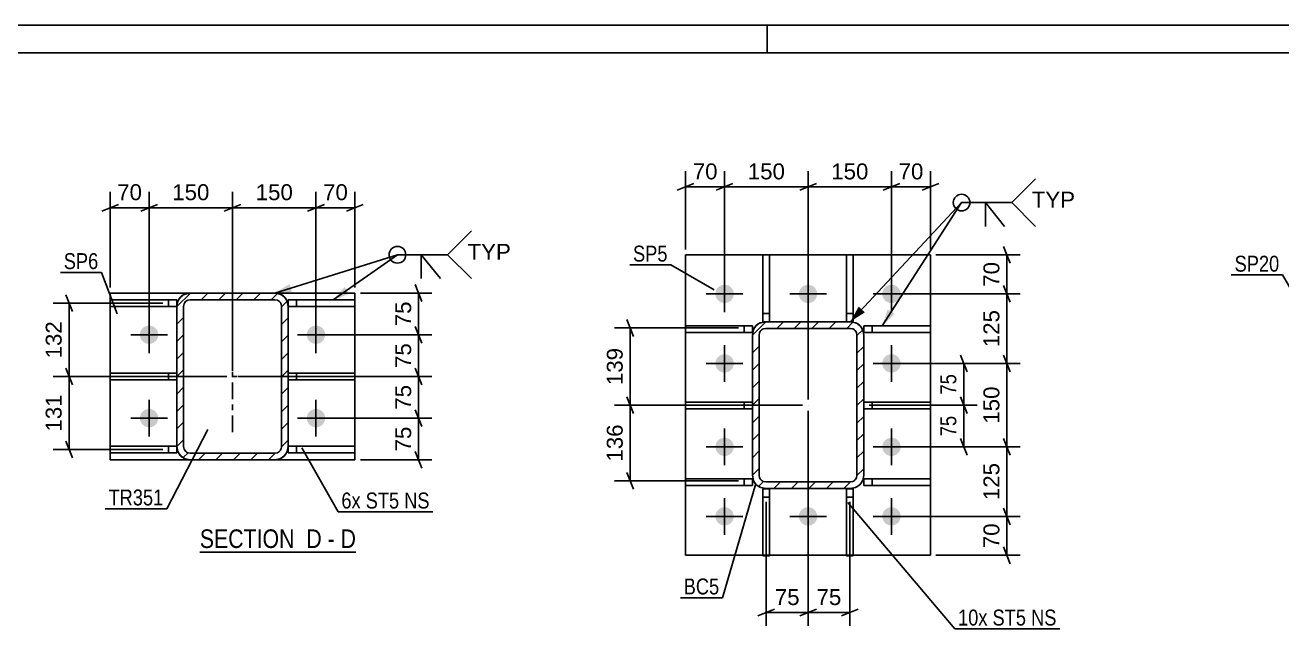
# Model space of a CAD drawing. Header units: millimetres. Extents: x 0 to 841, y 0 to 594.
# Drawn here: x 497.6 to 723.5, y 485.5 to 594 of the extents above; entities that cross this region are included whole.
import ezdxf

# ---------------------------------------------------------------- set-up
doc = ezdxf.new("R2010")
doc.units = ezdxf.units.MM
doc.linetypes.add('DXK_LINE_DOT2', pattern=[3.9198, 1.9599, -1.9599])
doc.linetypes.add('DXK_LINE_DOT3', pattern=[5.9187, 2.979, -0.9799, 0.9799, -0.9799])
doc.styles.add('Arial', font='ARIAL.TTF', dxfattribs={"height": 0.2})
doc.styles.add('Arial Narrow', font='ARIALN.TTF', dxfattribs={"height": 0.2})

# ---------------------------------------------------------------- blocks, each defined once
blk = doc.blocks.new('Unknown-318891778-1129')
at = {"color": 5, "linetype": 'Continuous'}
for p, q in [((841, 594), (0, 594)), ((631, 589), (631, 594)), ((836, 589), (5, 589))]:
    blk.add_line(p, q, dxfattribs=at)
blk = doc.blocks.new('Unknown-318891778-14 - 5683')
at = {"color": 6, "linetype": 'Continuous'}
blk.add_line((529, 499.25), (557.07, 499.25), dxfattribs=at)
at = {"color": 0, "linetype": 'Continuous'}
blk.add_wipeout([(547.1, 500), (547.1, 503.5), (529, 503.5), (529, 500)], dxfattribs=at)
at = {"color": 7, "linetype": 'Continuous', "style": 'Arial Narrow'}
blk.add_text('SECTION ', height=3.34, dxfattribs=at).set_placement((529, 500))
at = {"color": 0, "linetype": 'Continuous'}
blk.add_wipeout([(550.92, 500), (550.92, 503.5), (548.15, 503.5), (548.15, 500)], dxfattribs=at)
at = {"color": 7, "linetype": 'Continuous', "style": 'Arial Narrow'}
blk.add_text('D', height=3.34, dxfattribs=at).set_placement((548.15, 500))
at = {"color": 0, "linetype": 'Continuous'}
blk.add_wipeout([(553.25, 500), (553.25, 503.5), (551.97, 503.5), (551.97, 500)], dxfattribs=at)
at = {"color": 7, "linetype": 'Continuous', "style": 'Arial Narrow'}
blk.add_text('-', height=3.34, dxfattribs=at).set_placement((551.97, 500))
at = {"color": 0, "linetype": 'Continuous'}
blk.add_wipeout([(557.07, 500), (557.07, 503.5), (554.3, 503.5), (554.3, 500)], dxfattribs=at)
at = {"color": 7, "linetype": 'Continuous', "style": 'Arial Narrow'}
blk.add_text('D', height=3.34, dxfattribs=at).set_placement((554.3, 500))
blk = doc.blocks.new('Part-318891778-4197 - 4163')
at = {"color": 2, "linetype": 'Continuous'}
for p, q in [((630.22, 498.61), (630.22, 510.61)), ((630.22, 510.61), (631.42, 510.61)), ((631.42, 510.61), (631.42, 498.61)), ((631.42, 498.61), (630.22, 498.61))]:
    blk.add_line(p, q, dxfattribs=at)
at = {"color": 7, "linetype": 'DXK_LINE_DOT2'}
blk.add_line((630.22, 509.11), (631.42, 509.11), dxfattribs=at)
blk = doc.blocks.new('Bolt-318891778-4172 - 4163')
at = {"linetype": 'Continuous'}
for points in [[(621.67, 545.68, -1), (624.97, 545.68, -1)], [(636.67, 545.68, -1), (639.97, 545.68, -1)], [(651.67, 545.68, -1), (654.97, 545.68, -1)], [(621.67, 533.18, -1), (624.97, 533.18, -1)], [(651.67, 533.18, -1), (654.97, 533.18, -1)], [(621.67, 518.18, -1), (624.97, 518.18, -1)], [(651.67, 518.18, -1), (654.97, 518.18, -1)], [(621.67, 505.68, -1), (624.97, 505.68, -1)], [(636.67, 505.68, -1), (639.97, 505.68, -1)], [(651.67, 505.68, -1), (654.97, 505.68, -1)]]:
    blk.add_hatch(color=1, dxfattribs=at).paths.add_polyline_path(points)
at = {"color": 1, "linetype": 'Continuous'}
for p, q in [((623.32, 542.38), (623.32, 548.98)), ((638.32, 542.38), (638.32, 548.98)), ((653.32, 542.38), (653.32, 548.98)), ((620.02, 545.68), (626.62, 545.68)), ((635.02, 545.68), (641.62, 545.68)), ((650.02, 545.68), (656.62, 545.68)), ((623.32, 529.88), (623.32, 536.48)), ((653.32, 529.88), (653.32, 536.48)), ((620.02, 533.18), (626.62, 533.18)), ((650.02, 533.18), (656.62, 533.18)), ((623.32, 514.88), (623.32, 521.48)), ((653.32, 514.88), (653.32, 521.48)), ((620.02, 518.18), (626.62, 518.18)), ((650.02, 518.18), (656.62, 518.18)), ((623.32, 502.38), (623.32, 508.98)), ((638.32, 502.38), (638.32, 508.98)), ((653.32, 502.38), (653.32, 508.98)), ((620.02, 505.68), (626.62, 505.68)), ((635.02, 505.68), (641.62, 505.68)), ((650.02, 505.68), (656.62, 505.68))]:
    blk.add_line(p, q, dxfattribs=at)
blk = doc.blocks.new('Part-318891778-4182 - 4163')
at = {"color": 2, "linetype": 'Continuous'}
for p, q in [((645.22, 540.68), (645.22, 552.68)), ((645.22, 552.68), (646.42, 552.68)), ((646.42, 552.68), (646.42, 540.68)), ((646.42, 540.68), (645.92, 540.68))]:
    blk.add_line(p, q, dxfattribs=at)
at = {"color": 7, "linetype": 'DXK_LINE_DOT2'}
for p, q in [((645.22, 542.18), (646.42, 542.18)), ((645.92, 540.68), (645.22, 540.68))]:
    blk.add_line(p, q, dxfattribs=at)
blk = doc.blocks.new('Part-318891778-4187 - 4163')
at = {"color": 2, "linetype": 'Continuous'}
for p, q in [((630.22, 540.68), (630.22, 552.68)), ((630.22, 552.68), (631.42, 552.68)), ((631.42, 540.68), (631.42, 552.68)), ((630.22, 540.68), (630.72, 540.68))]:
    blk.add_line(p, q, dxfattribs=at)
at = {"color": 7, "linetype": 'DXK_LINE_DOT2'}
for p, q in [((630.22, 542.18), (631.42, 542.18)), ((630.72, 540.68), (631.42, 540.68))]:
    blk.add_line(p, q, dxfattribs=at)
blk = doc.blocks.new('Part-318891778-4192 - 4163')
at = {"color": 2, "linetype": 'Continuous'}
for p, q in [((645.22, 498.61), (645.22, 510.61)), ((645.22, 510.61), (646.42, 510.61)), ((646.42, 510.61), (646.42, 498.61)), ((646.42, 498.61), (645.22, 498.61))]:
    blk.add_line(p, q, dxfattribs=at)
at = {"color": 7, "linetype": 'DXK_LINE_DOT2'}
blk.add_line((645.22, 509.11), (646.42, 509.11), dxfattribs=at)
blk = doc.blocks.new('Part-318891778-4202 - 4163')
at = {"color": 2, "linetype": 'Continuous'}
for p, q in [((616.32, 538.76), (616.32, 539.96)), ((616.32, 539.96), (628.32, 539.96)), ((628.32, 538.76), (628.32, 539.96)), ((616.32, 538.76), (628.32, 538.76))]:
    blk.add_line(p, q, dxfattribs=at)
at = {"color": 7, "linetype": 'DXK_LINE_DOT2'}
blk.add_line((626.82, 538.76), (626.82, 539.96), dxfattribs=at)
blk = doc.blocks.new('Part-318891778-4207 - 4163')
at = {"color": 2, "linetype": 'Continuous'}
for p, q in [((616.32, 511.26), (616.32, 512.46)), ((616.32, 512.46), (628.32, 512.46)), ((616.32, 511.26), (628.32, 511.26)), ((628.32, 511.26), (628.32, 512.46))]:
    blk.add_line(p, q, dxfattribs=at)
at = {"color": 7, "linetype": 'DXK_LINE_DOT2'}
blk.add_line((626.82, 511.26), (626.82, 512.46), dxfattribs=at)
blk = doc.blocks.new('Part-318891778-4212 - 4163')
at = {"color": 2, "linetype": 'Continuous'}
for p, q in [((616.32, 525.01), (616.32, 526.21)), ((616.32, 526.21), (628.32, 526.21)), ((616.32, 525.01), (628.32, 525.01))]:
    blk.add_line(p, q, dxfattribs=at)
at = {"color": 7, "linetype": 'DXK_LINE_DOT2'}
for p, q in [((626.82, 525.01), (626.82, 526.21)), ((628.32, 525.01), (628.32, 526.21))]:
    blk.add_line(p, q, dxfattribs=at)
blk = doc.blocks.new('Part-318891778-4217 - 4163')
at = {"color": 2, "linetype": 'Continuous'}
for p, q in [((660.32, 539.96), (648.32, 539.96)), ((648.32, 538.76), (648.32, 539.96)), ((660.32, 539.96), (660.32, 538.76)), ((660.32, 538.76), (648.32, 538.76))]:
    blk.add_line(p, q, dxfattribs=at)
at = {"color": 7, "linetype": 'DXK_LINE_DOT2'}
blk.add_line((649.82, 538.76), (649.82, 539.96), dxfattribs=at)
blk = doc.blocks.new('Part-318891778-4222 - 4163')
at = {"color": 2, "linetype": 'Continuous'}
for p, q in [((660.32, 512.46), (648.32, 512.46)), ((648.32, 511.26), (648.32, 512.46)), ((660.32, 511.26), (648.32, 511.26)), ((660.32, 512.46), (660.32, 511.26))]:
    blk.add_line(p, q, dxfattribs=at)
at = {"color": 7, "linetype": 'DXK_LINE_DOT2'}
blk.add_line((649.82, 511.26), (649.82, 512.46), dxfattribs=at)
blk = doc.blocks.new('Part-318891778-4227 - 4163')
at = {"color": 2, "linetype": 'Continuous'}
for p, q in [((660.32, 526.21), (648.32, 526.21)), ((660.32, 525.01), (648.32, 525.01)), ((660.32, 526.21), (660.32, 525.01))]:
    blk.add_line(p, q, dxfattribs=at)
at = {"color": 7, "linetype": 'DXK_LINE_DOT2'}
for p, q in [((648.32, 525.01), (648.32, 526.21)), ((649.82, 525.01), (649.82, 526.21))]:
    blk.add_line(p, q, dxfattribs=at)
blk = doc.blocks.new('Part-318891778-4232 - 4163')
at = {"color": 2, "linetype": 'Continuous'}
for p, q in [((616.32, 498.68), (616.32, 552.68)), ((616.32, 552.68), (660.32, 552.68)), ((660.32, 498.68), (660.32, 552.68)), ((616.32, 498.68), (630.22, 498.68)), ((645.22, 498.68), (631.42, 498.68)), ((660.32, 498.68), (646.42, 498.68))]:
    blk.add_line(p, q, dxfattribs=at)
at = {"color": 7, "linetype": 'DXK_LINE_DOT2'}
for p, q in [((630.22, 498.68), (631.42, 498.68)), ((646.42, 498.68), (645.22, 498.68))]:
    blk.add_line(p, q, dxfattribs=at)
blk = doc.blocks.new('Part-318891778-4238 - 4163')
at = {"linetype": 'Continuous'}
h = blk.add_hatch(dxfattribs=at)
h.set_pattern_fill('', scale=0.7, style=0, pattern_type=0)
h.set_pattern_definition([(45, (648.1417, 539.2009), (-1.57154, 1.57154), [])])
h.paths.add_polyline_path([(648.32, 538.28), (648.14, 539.2), (647.62, 539.98), (646.84, 540.5), (645.92, 540.68), (630.72, 540.68), (629.81, 540.5), (629.03, 539.98), (628.51, 539.2), (628.32, 538.28), (628.32, 513.08), (628.51, 512.16), (629.03, 511.39), (629.81, 510.87), (630.72, 510.68), (645.92, 510.68), (646.84, 510.87), (647.62, 511.39), (648.14, 512.16), (648.32, 513.08)])
h.paths.add_polyline_path([(647.03, 512.62), (646.77, 512.23), (646.38, 511.97), (645.92, 511.88), (630.72, 511.88), (630.27, 511.97), (629.88, 512.23), (629.62, 512.62), (629.52, 513.08), (629.52, 538.28), (629.62, 538.74), (629.88, 539.13), (630.27, 539.39), (630.72, 539.48), (645.92, 539.48), (646.38, 539.39), (646.77, 539.13), (647.03, 538.74), (647.12, 538.28), (647.12, 513.08)])
at = {"color": 7, "linetype": 'DXK_LINE_DOT2'}
for p, q in [((629.81, 540.5), (630.72, 540.68)), ((630.72, 540.68), (645.92, 540.68)), ((645.92, 540.68), (646.84, 540.5)), ((628.32, 538.28), (628.51, 539.2)), ((628.32, 513.08), (628.32, 538.28)), ((629.62, 538.74), (629.52, 538.28)), ((629.52, 513.08), (629.52, 538.28)), ((630.72, 539.48), (630.27, 539.39)), ((630.72, 539.48), (645.92, 539.48)), ((646.38, 539.39), (645.92, 539.48)), ((647.12, 538.28), (647.03, 538.74)), ((647.12, 513.08), (647.12, 538.28)), ((648.14, 539.2), (648.32, 538.28)), ((648.32, 513.08), (648.32, 538.28)), ((628.51, 512.16), (628.32, 513.08)), ((629.52, 513.08), (629.62, 512.62)), ((647.03, 512.62), (647.12, 513.08)), ((648.32, 513.08), (648.14, 512.16)), ((630.72, 510.68), (629.81, 510.87)), ((630.27, 511.97), (630.72, 511.88)), ((630.72, 511.88), (645.92, 511.88)), ((630.72, 510.68), (645.92, 510.68)), ((645.92, 511.88), (646.38, 511.97)), ((646.84, 510.87), (645.92, 510.68))]:
    blk.add_line(p, q, dxfattribs=at)
at = {"color": 2, "linetype": 'Continuous'}
for p, q in [((630.72, 540.68), (629.81, 540.5)), ((630.72, 540.68), (645.92, 540.68)), ((646.84, 540.5), (645.92, 540.68)), ((628.51, 539.2), (628.32, 538.28)), ((628.32, 513.08), (628.32, 538.28)), ((629.52, 538.28), (629.62, 538.74)), ((629.52, 513.08), (629.52, 538.28)), ((630.27, 539.39), (630.72, 539.48)), ((630.72, 539.48), (645.92, 539.48)), ((645.92, 539.48), (646.38, 539.39)), ((647.03, 538.74), (647.12, 538.28)), ((647.12, 513.08), (647.12, 538.28)), ((648.32, 538.28), (648.14, 539.2)), ((648.32, 513.08), (648.32, 538.28)), ((628.32, 513.08), (628.51, 512.16)), ((629.62, 512.62), (629.52, 513.08)), ((647.12, 513.08), (647.03, 512.62)), ((648.14, 512.16), (648.32, 513.08)), ((629.81, 510.87), (630.72, 510.68)), ((630.72, 511.88), (630.27, 511.97)), ((630.72, 511.88), (645.92, 511.88)), ((630.72, 510.68), (645.92, 510.68)), ((646.38, 511.97), (645.92, 511.88)), ((645.92, 510.68), (646.84, 510.87))]:
    blk.add_line(p, q, dxfattribs=at)
at = {"color": 7, "linetype": 'DXK_LINE_DOT3'}
blk.add_line((638.32, 525.68), (638.32, 525.68), dxfattribs=at)
at = {"color": 7, "linetype": 'DXK_LINE_DOT2'}
for centre, radius, start, end in [((630.72, 538.28), 2.4, 112.5, 157.5), ((645.92, 538.28), 2.4, 22.5, 67.5), ((630.72, 538.28), 1.2, 112.5, 157.5), ((645.92, 538.28), 1.2, 22.5, 67.5), ((630.72, 513.08), 2.4, 202.5, 247.5), ((630.72, 513.08), 1.2, 202.5, 247.5), ((645.92, 513.08), 1.2, 292.5, 337.5), ((645.92, 513.08), 2.4, 292.5, 337.5)]:
    blk.add_arc(centre, radius, start, end, dxfattribs=at)
at = {"color": 2, "linetype": 'Continuous'}
for centre, radius, start, end in [((630.72, 538.28), 2.4, 112.5, 157.5), ((645.92, 538.28), 2.4, 22.5, 67.5), ((630.72, 538.28), 1.2, 112.5, 157.5), ((645.92, 538.28), 1.2, 22.5, 67.5), ((630.72, 513.08), 2.4, 202.5, 247.5), ((630.72, 513.08), 1.2, 202.5, 247.5), ((645.92, 513.08), 1.2, 292.5, 337.5), ((645.92, 513.08), 2.4, 292.5, 337.5)]:
    blk.add_arc(centre, radius, start, end, dxfattribs=at)
blk = doc.blocks.new('Part-318891778-5704 - 5683')
at = {"color": 2, "linetype": 'Continuous'}
for p, q in [((512.88, 543.39), (512.88, 544.59)), ((512.88, 544.59), (524.88, 544.59)), ((524.88, 544.59), (524.88, 543.44)), ((512.88, 543.39), (524.88, 543.39))]:
    blk.add_line(p, q, dxfattribs=at)
at = {"color": 7, "linetype": 'DXK_LINE_DOT2'}
for p, q in [((523.38, 543.39), (523.38, 544.59)), ((524.88, 543.44), (524.88, 543.39))]:
    blk.add_line(p, q, dxfattribs=at)
blk = doc.blocks.new('Part-318891778-5752 - 5683')
at = {"color": 2, "linetype": 'Continuous'}
for p, q in [((527.28, 545.84), (512.88, 545.84)), ((512.88, 545.84), (512.88, 515.84)), ((556.88, 545.84), (542.48, 545.84)), ((556.88, 545.84), (556.88, 515.84)), ((512.88, 515.84), (527.28, 515.84)), ((556.88, 515.84), (542.48, 515.84))]:
    blk.add_line(p, q, dxfattribs=at)
at = {"color": 7, "linetype": 'DXK_LINE_DOT2'}
for p, q in [((542.48, 545.84), (527.28, 545.84)), ((542.48, 515.84), (527.28, 515.84))]:
    blk.add_line(p, q, dxfattribs=at)
blk = doc.blocks.new('Bolt-318891778-5707 - 5683')
at = {"linetype": 'Continuous'}
for points in [[(518.23, 538.34, -1), (521.53, 538.34, -1)], [(548.23, 538.34, -1), (551.53, 538.34, -1)], [(518.23, 523.34, -1), (521.53, 523.34, -1)], [(548.23, 523.34, -1), (551.53, 523.34, -1)]]:
    blk.add_hatch(color=1, dxfattribs=at).paths.add_polyline_path(points)
at = {"color": 1, "linetype": 'Continuous'}
for p, q in [((519.88, 535.04), (519.88, 541.64)), ((549.88, 535.04), (549.88, 541.64)), ((516.58, 538.34), (523.18, 538.34)), ((546.58, 538.34), (553.18, 538.34)), ((519.88, 520.04), (519.88, 526.64)), ((549.88, 520.04), (549.88, 526.64)), ((516.58, 523.34), (523.18, 523.34)), ((546.58, 523.34), (553.18, 523.34))]:
    blk.add_line(p, q, dxfattribs=at)
blk = doc.blocks.new('Part-318891778-5699 - 5683')
at = {"color": 2, "linetype": 'Continuous'}
for p, q in [((512.88, 517.09), (512.88, 518.29)), ((512.88, 518.29), (524.88, 518.29)), ((524.88, 517.09), (524.88, 518.24)), ((512.88, 517.09), (524.88, 517.09))]:
    blk.add_line(p, q, dxfattribs=at)
at = {"color": 7, "linetype": 'DXK_LINE_DOT2'}
for p, q in [((523.38, 517.09), (523.38, 518.29)), ((524.88, 518.24), (524.88, 518.29)), ((524.88, 518.29), (524.88, 518.24))]:
    blk.add_line(p, q, dxfattribs=at)
blk = doc.blocks.new('Part-318891778-5726 - 5683')
at = {"linetype": 'Continuous'}
h = blk.add_hatch(dxfattribs=at)
h.set_pattern_fill('', scale=0.7, style=0, pattern_type=0)
h.set_pattern_definition([(45, (544.6948, 544.3544), (-1.57154, 1.57154), [])])
h.paths.add_polyline_path([(544.88, 543.44), (544.69, 544.35), (544.17, 545.13), (543.4, 545.65), (542.48, 545.84), (527.28, 545.84), (526.36, 545.65), (525.58, 545.13), (525.06, 544.35), (524.88, 543.44), (524.88, 518.24), (525.06, 517.32), (525.58, 516.54), (526.36, 516.02), (527.28, 515.84), (542.48, 515.84), (543.4, 516.02), (544.17, 516.54), (544.69, 517.32), (544.88, 518.24)])
h.paths.add_polyline_path([(543.59, 517.78), (543.33, 517.39), (542.94, 517.13), (542.48, 517.04), (527.28, 517.04), (526.82, 517.13), (526.43, 517.39), (526.17, 517.78), (526.08, 518.24), (526.08, 543.44), (526.17, 543.9), (526.43, 544.28), (526.82, 544.54), (527.28, 544.64), (542.48, 544.64), (542.94, 544.54), (543.33, 544.28), (543.59, 543.9), (543.68, 543.44), (543.68, 518.24)])
at = {"color": 7, "linetype": 'DXK_LINE_DOT2'}
for p, q in [((526.36, 545.65), (527.28, 545.84)), ((527.28, 544.64), (526.82, 544.54)), ((527.28, 545.84), (542.48, 545.84)), ((527.28, 544.64), (542.48, 544.64)), ((542.48, 545.84), (543.4, 545.65)), ((542.94, 544.54), (542.48, 544.64)), ((524.88, 543.44), (525.06, 544.35)), ((524.88, 543.44), (524.88, 518.24)), ((526.17, 543.9), (526.08, 543.44)), ((526.08, 518.24), (526.08, 543.44)), ((543.68, 543.44), (543.59, 543.9)), ((543.68, 518.24), (543.68, 543.44)), ((544.69, 544.35), (544.88, 543.44)), ((544.88, 543.44), (544.88, 518.24)), ((525.06, 517.32), (524.88, 518.24)), ((526.08, 518.24), (526.17, 517.78)), ((543.59, 517.78), (543.68, 518.24)), ((544.88, 518.24), (544.69, 517.32)), ((527.28, 515.84), (526.36, 516.02)), ((526.82, 517.13), (527.28, 517.04)), ((527.28, 517.04), (542.48, 517.04)), ((527.28, 515.84), (542.48, 515.84)), ((542.48, 517.04), (542.94, 517.13)), ((543.4, 516.02), (542.48, 515.84))]:
    blk.add_line(p, q, dxfattribs=at)
at = {"color": 2, "linetype": 'Continuous'}
for p, q in [((527.28, 545.84), (526.36, 545.65)), ((526.82, 544.54), (527.28, 544.64)), ((527.28, 545.84), (542.48, 545.84)), ((527.28, 544.64), (542.48, 544.64)), ((543.4, 545.65), (542.48, 545.84)), ((542.48, 544.64), (542.94, 544.54)), ((525.06, 544.35), (524.88, 543.44)), ((524.88, 518.24), (524.88, 543.44)), ((526.08, 543.44), (526.17, 543.9)), ((526.08, 518.24), (526.08, 543.44)), ((543.59, 543.9), (543.68, 543.44)), ((543.68, 518.24), (543.68, 543.44)), ((544.88, 543.44), (544.69, 544.35)), ((544.88, 518.24), (544.88, 543.44)), ((524.88, 518.24), (525.06, 517.32)), ((526.17, 517.78), (526.08, 518.24)), ((543.68, 518.24), (543.59, 517.78)), ((544.69, 517.32), (544.88, 518.24)), ((526.36, 516.02), (527.28, 515.84)), ((527.28, 517.04), (526.82, 517.13)), ((527.28, 517.04), (542.48, 517.04)), ((527.28, 515.84), (542.48, 515.84)), ((542.94, 517.13), (542.48, 517.04)), ((542.48, 515.84), (543.4, 516.02))]:
    blk.add_line(p, q, dxfattribs=at)
at = {"color": 7, "linetype": 'DXK_LINE_DOT3'}
for p, q in [((534.88, 520.84), (534.88, 540.84)), ((524.88, 530.84), (544.88, 530.84))]:
    blk.add_line(p, q, dxfattribs=at)
at = {"color": 7, "linetype": 'DXK_LINE_DOT2'}
for centre, radius, start, end in [((527.28, 543.44), 2.4, 112.5, 157.5), ((527.28, 543.44), 1.2, 112.5, 157.5), ((542.48, 543.44), 1.2, 22.5, 67.5), ((542.48, 543.44), 2.4, 22.5, 67.5), ((527.28, 518.24), 2.4, 202.5, 247.5), ((527.28, 518.24), 1.2, 202.5, 247.5), ((542.48, 518.24), 1.2, 292.5, 337.5), ((542.48, 518.24), 2.4, 292.5, 337.5)]:
    blk.add_arc(centre, radius, start, end, dxfattribs=at)
at = {"color": 2, "linetype": 'Continuous'}
for centre, radius, start, end in [((527.28, 543.44), 2.4, 112.5, 157.5), ((527.28, 543.44), 1.2, 112.5, 157.5), ((542.48, 543.44), 1.2, 22.5, 67.5), ((542.48, 543.44), 2.4, 22.5, 67.5), ((527.28, 518.24), 2.4, 202.5, 247.5), ((527.28, 518.24), 1.2, 202.5, 247.5), ((542.48, 518.24), 1.2, 292.5, 337.5), ((542.48, 518.24), 2.4, 292.5, 337.5)]:
    blk.add_arc(centre, radius, start, end, dxfattribs=at)
blk = doc.blocks.new('Part-318891778-5732 - 5683')
at = {"color": 2, "linetype": 'Continuous'}
for p, q in [((512.88, 530.24), (512.88, 531.44)), ((512.88, 531.44), (524.88, 531.44)), ((512.88, 530.24), (524.88, 530.24))]:
    blk.add_line(p, q, dxfattribs=at)
at = {"color": 7, "linetype": 'DXK_LINE_DOT2'}
for p, q in [((523.38, 530.24), (523.38, 531.44)), ((524.88, 531.44), (524.88, 530.24))]:
    blk.add_line(p, q, dxfattribs=at)
blk = doc.blocks.new('Part-318891778-5737 - 5683')
at = {"color": 2, "linetype": 'Continuous'}
for p, q in [((556.88, 518.29), (544.88, 518.29)), ((544.88, 517.09), (544.88, 518.24)), ((556.88, 518.29), (556.88, 517.09)), ((556.88, 517.09), (544.88, 517.09))]:
    blk.add_line(p, q, dxfattribs=at)
at = {"color": 7, "linetype": 'DXK_LINE_DOT2'}
for p, q in [((544.88, 518.24), (544.88, 518.29)), ((544.88, 518.29), (544.88, 518.24)), ((546.38, 517.09), (546.38, 518.29))]:
    blk.add_line(p, q, dxfattribs=at)
blk = doc.blocks.new('Part-318891778-5742 - 5683')
at = {"color": 2, "linetype": 'Continuous'}
for p, q in [((556.88, 544.59), (544.88, 544.59)), ((544.88, 544.59), (544.88, 543.44)), ((556.88, 544.59), (556.88, 543.39)), ((556.88, 543.39), (544.88, 543.39))]:
    blk.add_line(p, q, dxfattribs=at)
at = {"color": 7, "linetype": 'DXK_LINE_DOT2'}
for p, q in [((546.38, 543.39), (546.38, 544.59)), ((544.88, 543.44), (544.88, 543.39))]:
    blk.add_line(p, q, dxfattribs=at)
blk = doc.blocks.new('Part-318891778-5747 - 5683')
at = {"color": 2, "linetype": 'Continuous'}
for p, q in [((556.88, 531.44), (544.88, 531.44)), ((556.88, 531.44), (556.88, 530.24)), ((556.88, 530.24), (544.88, 530.24))]:
    blk.add_line(p, q, dxfattribs=at)
at = {"color": 7, "linetype": 'DXK_LINE_DOT2'}
for p, q in [((544.88, 531.44), (544.88, 530.24)), ((546.38, 530.24), (546.38, 531.44))]:
    blk.add_line(p, q, dxfattribs=at)
blk = doc.blocks.new('StraightDimension-318891778-8588 - 4163')
at = {"color": 7, "linetype": 'Continuous'}
for p, q in [((654.32, 533.18), (668.72, 533.18)), ((665.72, 534.68), (666.92, 531.68)), ((666.32, 525.68), (666.32, 533.18)), ((666.92, 524.18), (665.72, 527.18)), ((649.32, 525.68), (668.72, 525.68))]:
    blk.add_line(p, q, dxfattribs=at)
at = {"color": 0}
blk.add_wipeout([(665.57, 531.86), (661.37, 531.86), (661.37, 527), (665.57, 527)], dxfattribs=at)
at = {"color": 3, "style": 'Arial Narrow'}
blk.add_text('75', height=2.863, rotation=90.0002, dxfattribs=at).set_placement((664.97, 527.6))
blk = doc.blocks.new('StraightDimension-318891778-4345 - 4163')
at = {"color": 7, "linetype": 'Continuous'}
for p, q in [((638.32, 526.68), (638.32, 567.77)), ((653.32, 546.68), (653.32, 567.77)), ((639.82, 565.52), (636.82, 564.32)), ((638.32, 564.92), (653.32, 564.92)), ((651.82, 564.32), (654.82, 565.52))]:
    blk.add_line(p, q, dxfattribs=at)
at = {"color": 0}
blk.add_wipeout([(649.76, 565.67), (649.76, 569.87), (641.89, 569.87), (641.89, 565.67)], dxfattribs=at)
at = {"color": 3, "style": 'Arial'}
blk.add_text('150', height=2.865, dxfattribs=at).set_placement((642.49, 566.27))
blk = doc.blocks.new('StraightDimension-318891778-4286 - 4163')
at = {"color": 7, "linetype": 'Continuous'}
for p, q in [((638.32, 524.68), (638.32, 485.99)), ((630.82, 508.3), (630.82, 485.99)), ((629.32, 487.79), (632.32, 488.99)), ((630.82, 488.39), (638.32, 488.39)), ((639.82, 488.99), (636.82, 487.79))]:
    blk.add_line(p, q, dxfattribs=at)
at = {"color": 0}
blk.add_wipeout([(637.4, 489.14), (637.4, 493.34), (631.75, 493.34), (631.75, 489.14)], dxfattribs=at)
at = {"color": 3, "style": 'Arial'}
blk.add_text('75', height=2.865, dxfattribs=at).set_placement((632.35, 489.74))
blk = doc.blocks.new('StraightDimension-318891778-4369 - 4163')
at = {"color": 7, "linetype": 'Continuous'}
for p, q in [((674.66, 516.68), (673.46, 519.68)), ((654.32, 518.18), (676.46, 518.18)), ((674.06, 505.68), (674.06, 518.18)), ((673.46, 507.18), (674.66, 504.18)), ((654.32, 505.68), (676.46, 505.68))]:
    blk.add_line(p, q, dxfattribs=at)
at = {"color": 0}
blk.add_wipeout([(673.31, 515.87), (669.11, 515.87), (669.11, 508), (673.31, 508)], dxfattribs=at)
at = {"color": 3, "style": 'Arial'}
blk.add_text('125', height=2.865, rotation=90.0002, dxfattribs=at).set_placement((672.71, 508.6))
blk = doc.blocks.new('StraightDimension-318891778-8589 - 4163')
at = {"color": 7, "linetype": 'Continuous'}
for p, q in [((665.72, 527.18), (666.92, 524.18)), ((649.32, 525.68), (668.72, 525.68)), ((666.32, 518.18), (666.32, 525.68)), ((666.92, 516.68), (665.72, 519.68)), ((654.32, 518.18), (668.72, 518.18))]:
    blk.add_line(p, q, dxfattribs=at)
at = {"color": 0}
blk.add_wipeout([(665.57, 524.36), (661.37, 524.36), (661.37, 519.5), (665.57, 519.5)], dxfattribs=at)
at = {"color": 3, "style": 'Arial Narrow'}
blk.add_text('75', height=2.863, rotation=90.0002, dxfattribs=at).set_placement((664.97, 520.1))
blk = doc.blocks.new('StraightDimension-318891778-4278 - 4163')
at = {"color": 7, "linetype": 'Continuous'}
for p, q in [((638.32, 524.68), (638.32, 485.99)), ((645.82, 508.3), (645.82, 485.99)), ((636.82, 487.79), (639.82, 488.99)), ((638.32, 488.39), (645.82, 488.39)), ((647.32, 488.99), (644.32, 487.79))]:
    blk.add_line(p, q, dxfattribs=at)
at = {"color": 0}
blk.add_wipeout([(644.9, 489.14), (644.9, 493.34), (639.25, 493.34), (639.25, 489.14)], dxfattribs=at)
at = {"color": 3, "style": 'Arial'}
blk.add_text('75', height=2.865, dxfattribs=at).set_placement((639.85, 489.74))
blk = doc.blocks.new('StraightDimension-318891778-4359 - 4163')
at = {"color": 7, "linetype": 'Continuous'}
for p, q in [((673.46, 507.18), (674.66, 504.18)), ((654.32, 505.68), (676.46, 505.68)), ((674.06, 498.68), (674.06, 505.68)), ((674.66, 497.18), (673.46, 500.18)), ((661.32, 498.68), (676.46, 498.68))]:
    blk.add_line(p, q, dxfattribs=at)
at = {"color": 0}
blk.add_wipeout([(673.31, 505.01), (669.11, 505.01), (669.11, 499.36), (673.31, 499.36)], dxfattribs=at)
at = {"color": 3, "style": 'Arial'}
blk.add_text('70', height=2.865, rotation=90.0002, dxfattribs=at).set_placement((672.71, 499.96))
blk = doc.blocks.new('StraightDimension-318891778-4295 - 4163')
at = {"color": 7, "linetype": 'Continuous'}
for p, q in [((606.96, 538.05), (605.76, 541.05)), ((625.82, 539.55), (603.51, 539.55)), ((606.36, 525.68), (606.36, 539.55)), ((605.76, 527.18), (606.96, 524.18)), ((637.32, 525.68), (603.51, 525.68))]:
    blk.add_line(p, q, dxfattribs=at)
at = {"color": 0}
blk.add_wipeout([(605.61, 536.55), (601.41, 536.55), (601.41, 528.68), (605.61, 528.68)], dxfattribs=at)
at = {"color": 3, "style": 'Arial'}
blk.add_text('139', height=2.865, rotation=90.0002, dxfattribs=at).set_placement((605.01, 529.28))
blk = doc.blocks.new('StraightDimension-318891778-4303 - 4163')
at = {"color": 7, "linetype": 'Continuous'}
for p, q in [((606.96, 524.18), (605.76, 527.18)), ((637.32, 525.68), (603.51, 525.68)), ((606.36, 512.05), (606.36, 525.68)), ((605.76, 513.55), (606.96, 510.55)), ((625.82, 512.05), (603.51, 512.05))]:
    blk.add_line(p, q, dxfattribs=at)
at = {"color": 0}
blk.add_wipeout([(605.61, 522.8), (601.41, 522.8), (601.41, 514.93), (605.61, 514.93)], dxfattribs=at)
at = {"color": 3, "style": 'Arial'}
blk.add_text('136', height=2.865, rotation=90.0002, dxfattribs=at).set_placement((605.01, 515.53))
blk = doc.blocks.new('StraightDimension-318891778-4312 - 4163')
at = {"color": 7, "linetype": 'Continuous'}
for p, q in [((616.32, 553.68), (616.32, 567.77)), ((623.32, 546.68), (623.32, 567.77)), ((614.82, 564.32), (617.82, 565.52)), ((616.32, 564.92), (623.32, 564.92)), ((624.82, 565.52), (621.82, 564.32))]:
    blk.add_line(p, q, dxfattribs=at)
at = {"color": 0}
blk.add_wipeout([(622.65, 565.67), (622.65, 569.87), (617, 569.87), (617, 565.67)], dxfattribs=at)
at = {"color": 3, "style": 'Arial'}
blk.add_text('70', height=2.865, dxfattribs=at).set_placement((617.6, 566.27))
blk = doc.blocks.new('StraightDimension-318891778-4322 - 4163')
at = {"color": 7, "linetype": 'Continuous'}
for p, q in [((653.32, 546.68), (653.32, 567.77)), ((660.32, 553.68), (660.32, 567.77)), ((651.82, 564.32), (654.82, 565.52)), ((653.32, 564.92), (660.32, 564.92)), ((661.82, 565.52), (658.82, 564.32))]:
    blk.add_line(p, q, dxfattribs=at)
at = {"color": 0}
blk.add_wipeout([(659.65, 565.67), (659.65, 569.87), (654, 569.87), (654, 565.67)], dxfattribs=at)
at = {"color": 3, "style": 'Arial'}
blk.add_text('70', height=2.865, dxfattribs=at).set_placement((654.6, 566.27))
blk = doc.blocks.new('StraightDimension-318891778-4332 - 4163')
at = {"color": 7, "linetype": 'Continuous'}
for p, q in [((623.32, 546.68), (623.32, 567.77)), ((638.32, 526.68), (638.32, 567.77)), ((624.82, 565.52), (621.82, 564.32)), ((623.32, 564.92), (638.32, 564.92)), ((636.82, 564.32), (639.82, 565.52))]:
    blk.add_line(p, q, dxfattribs=at)
at = {"color": 0}
blk.add_wipeout([(634.76, 565.67), (634.76, 569.87), (626.89, 569.87), (626.89, 565.67)], dxfattribs=at)
at = {"color": 3, "style": 'Arial'}
blk.add_text('150', height=2.865, dxfattribs=at).set_placement((627.49, 566.27))
blk = doc.blocks.new('StraightDimension-318891778-4379 - 4163')
at = {"color": 7, "linetype": 'Continuous'}
for p, q in [((654.32, 533.18), (676.46, 533.18)), ((674.66, 531.68), (673.46, 534.68)), ((674.06, 518.18), (674.06, 533.18)), ((673.46, 519.68), (674.66, 516.68)), ((654.32, 518.18), (676.46, 518.18))]:
    blk.add_line(p, q, dxfattribs=at)
at = {"color": 0}
blk.add_wipeout([(673.31, 529.62), (669.11, 529.62), (669.11, 521.75), (673.31, 521.75)], dxfattribs=at)
at = {"color": 3, "style": 'Arial'}
blk.add_text('150', height=2.865, rotation=90.0002, dxfattribs=at).set_placement((672.71, 522.35))
blk = doc.blocks.new('StraightDimension-318891778-4386 - 4163')
at = {"color": 7, "linetype": 'Continuous'}
for p, q in [((673.46, 554.18), (674.66, 551.18)), ((661.32, 552.68), (676.46, 552.68)), ((674.06, 545.68), (674.06, 552.68)), ((674.66, 544.18), (673.46, 547.18)), ((654.32, 545.68), (676.46, 545.68))]:
    blk.add_line(p, q, dxfattribs=at)
at = {"color": 0}
blk.add_wipeout([(673.31, 552.01), (669.11, 552.01), (669.11, 546.36), (673.31, 546.36)], dxfattribs=at)
at = {"color": 3, "style": 'Arial'}
blk.add_text('70', height=2.865, rotation=90.0002, dxfattribs=at).set_placement((672.71, 546.96))
blk = doc.blocks.new('StraightDimension-318891778-4396 - 4163')
at = {"color": 7, "linetype": 'Continuous'}
for p, q in [((673.46, 547.18), (674.66, 544.18)), ((654.32, 545.68), (676.46, 545.68)), ((674.06, 533.18), (674.06, 545.68)), ((654.32, 533.18), (676.46, 533.18)), ((674.66, 531.68), (673.46, 534.68))]:
    blk.add_line(p, q, dxfattribs=at)
at = {"color": 0}
blk.add_wipeout([(673.31, 543.37), (669.11, 543.37), (669.11, 535.5), (673.31, 535.5)], dxfattribs=at)
at = {"color": 3, "style": 'Arial'}
blk.add_text('125', height=2.865, rotation=90.0002, dxfattribs=at).set_placement((672.71, 536.1))
blk = doc.blocks.new('StraightDimension-318891778-5815 - 5683')
at = {"color": 7, "linetype": 'Continuous'}
for p, q in [((519.88, 539.34), (519.88, 564.03)), ((534.88, 531.84), (534.88, 564.03)), ((521.38, 561.78), (518.38, 560.58)), ((519.88, 561.18), (534.88, 561.18)), ((533.38, 560.58), (536.38, 561.78))]:
    blk.add_line(p, q, dxfattribs=at)
at = {"color": 0}
blk.add_wipeout([(531.31, 561.93), (531.31, 566.13), (523.44, 566.13), (523.44, 561.93)], dxfattribs=at)
at = {"color": 3, "style": 'Arial'}
blk.add_text('150', height=2.865, dxfattribs=at).set_placement((524.04, 562.53))
blk = doc.blocks.new('StraightDimension-318891778-5829 - 5683')
at = {"color": 7, "linetype": 'Continuous'}
for p, q in [((506.11, 542.49), (504.91, 545.49)), ((522.38, 543.99), (502.66, 543.99)), ((505.51, 530.84), (505.51, 543.99)), ((533.88, 530.84), (502.66, 530.84)), ((504.91, 532.34), (506.11, 529.34))]:
    blk.add_line(p, q, dxfattribs=at)
at = {"color": 0}
blk.add_wipeout([(504.76, 541.35), (500.56, 541.35), (500.56, 533.48), (504.76, 533.48)], dxfattribs=at)
at = {"color": 3, "style": 'Arial'}
blk.add_text('132', height=2.865, rotation=90.0002, dxfattribs=at).set_placement((504.16, 534.08))
blk = doc.blocks.new('StraightDimension-318891778-5871 - 5683')
at = {"color": 7, "linetype": 'Continuous'}
for p, q in [((535.88, 530.84), (570.73, 530.84)), ((567.73, 532.34), (568.93, 529.34)), ((568.33, 523.34), (568.33, 530.84)), ((568.93, 521.84), (567.73, 524.84)), ((550.88, 523.34), (570.73, 523.34))]:
    blk.add_line(p, q, dxfattribs=at)
at = {"color": 0}
blk.add_wipeout([(567.58, 529.91), (563.38, 529.91), (563.38, 524.26), (567.58, 524.26)], dxfattribs=at)
at = {"color": 3, "style": 'Arial'}
blk.add_text('75', height=2.865, rotation=90.0002, dxfattribs=at).set_placement((566.98, 524.86))
blk = doc.blocks.new('StraightDimension-318891778-5782 - 5683')
at = {"color": 7, "linetype": 'Continuous'}
for p, q in [((512.88, 546.84), (512.88, 564.03)), ((519.88, 539.34), (519.88, 564.03)), ((511.38, 560.58), (514.38, 561.78)), ((512.88, 561.18), (519.88, 561.18)), ((521.38, 561.78), (518.38, 560.58))]:
    blk.add_line(p, q, dxfattribs=at)
at = {"color": 0}
blk.add_wipeout([(519.2, 561.93), (519.2, 566.13), (513.55, 566.13), (513.55, 561.93)], dxfattribs=at)
at = {"color": 3, "style": 'Arial'}
blk.add_text('70', height=2.865, dxfattribs=at).set_placement((514.15, 562.53))
blk = doc.blocks.new('StraightDimension-318891778-5792 - 5683')
at = {"color": 7, "linetype": 'Continuous'}
for p, q in [((534.88, 531.84), (534.88, 564.03)), ((549.88, 539.34), (549.88, 564.03)), ((536.38, 561.78), (533.38, 560.58)), ((534.88, 561.18), (549.88, 561.18)), ((548.38, 560.58), (551.38, 561.78))]:
    blk.add_line(p, q, dxfattribs=at)
at = {"color": 0}
blk.add_wipeout([(546.31, 561.93), (546.31, 566.13), (538.44, 566.13), (538.44, 561.93)], dxfattribs=at)
at = {"color": 3, "style": 'Arial'}
blk.add_text('150', height=2.865, dxfattribs=at).set_placement((539.04, 562.53))
blk = doc.blocks.new('StraightDimension-318891778-5805 - 5683')
at = {"color": 7, "linetype": 'Continuous'}
for p, q in [((549.88, 539.34), (549.88, 564.03)), ((556.88, 546.84), (556.88, 564.03)), ((548.38, 560.58), (551.38, 561.78)), ((549.88, 561.18), (556.88, 561.18)), ((558.38, 561.78), (555.38, 560.58))]:
    blk.add_line(p, q, dxfattribs=at)
at = {"color": 0}
blk.add_wipeout([(556.2, 561.93), (556.2, 566.13), (550.55, 566.13), (550.55, 561.93)], dxfattribs=at)
at = {"color": 3, "style": 'Arial'}
blk.add_text('70', height=2.865, dxfattribs=at).set_placement((551.15, 562.53))
blk = doc.blocks.new('StraightDimension-318891778-5838 - 5683')
at = {"color": 7, "linetype": 'Continuous'}
for p, q in [((533.88, 530.84), (502.66, 530.84)), ((506.11, 529.34), (504.91, 532.34)), ((505.51, 517.69), (505.51, 530.84)), ((522.38, 517.69), (502.66, 517.69)), ((504.91, 519.19), (506.11, 516.19))]:
    blk.add_line(p, q, dxfattribs=at)
at = {"color": 0}
blk.add_wipeout([(504.76, 528.2), (500.56, 528.2), (500.56, 520.33), (504.76, 520.33)], dxfattribs=at)
at = {"color": 3, "style": 'Arial'}
blk.add_text('131', height=2.865, rotation=90.0002, dxfattribs=at).set_placement((504.16, 520.93))
blk = doc.blocks.new('StraightDimension-318891778-5848 - 5683')
at = {"color": 7, "linetype": 'Continuous'}
for p, q in [((567.73, 547.34), (568.93, 544.34)), ((557.88, 545.84), (570.73, 545.84)), ((568.33, 538.34), (568.33, 545.84)), ((550.88, 538.34), (570.73, 538.34)), ((568.93, 536.84), (567.73, 539.84))]:
    blk.add_line(p, q, dxfattribs=at)
at = {"color": 0}
blk.add_wipeout([(567.58, 544.91), (563.38, 544.91), (563.38, 539.26), (567.58, 539.26)], dxfattribs=at)
at = {"color": 3, "style": 'Arial'}
blk.add_text('75', height=2.865, rotation=90.0002, dxfattribs=at).set_placement((566.98, 539.86))
blk = doc.blocks.new('StraightDimension-318891778-5858 - 5683')
at = {"color": 7, "linetype": 'Continuous'}
for p, q in [((550.88, 538.34), (570.73, 538.34)), ((567.73, 539.84), (568.93, 536.84)), ((568.33, 530.84), (568.33, 538.34)), ((535.88, 530.84), (570.73, 530.84)), ((568.93, 529.34), (567.73, 532.34))]:
    blk.add_line(p, q, dxfattribs=at)
at = {"color": 0}
blk.add_wipeout([(567.58, 537.41), (563.38, 537.41), (563.38, 531.76), (567.58, 531.76)], dxfattribs=at)
at = {"color": 3, "style": 'Arial'}
blk.add_text('75', height=2.865, rotation=90.0002, dxfattribs=at).set_placement((566.98, 532.36))
blk = doc.blocks.new('StraightDimension-318891778-5884 - 5683')
at = {"color": 7, "linetype": 'Continuous'}
for p, q in [((567.73, 524.84), (568.93, 521.84)), ((550.88, 523.34), (570.73, 523.34)), ((568.33, 515.84), (568.33, 523.34)), ((568.93, 514.34), (567.73, 517.34)), ((557.88, 515.84), (570.73, 515.84))]:
    blk.add_line(p, q, dxfattribs=at)
at = {"color": 0}
blk.add_wipeout([(567.58, 522.41), (563.38, 522.41), (563.38, 516.76), (567.58, 516.76)], dxfattribs=at)
at = {"color": 3, "style": 'Arial'}
blk.add_text('75', height=2.865, rotation=90.0002, dxfattribs=at).set_placement((566.98, 517.36))
blk = doc.blocks.new('Mark-318891778-1948 - 1915')
at = {"color": 0}
blk.add_wipeout([(723.03, 549.68), (723.03, 552.68), (714.99, 552.68), (714.99, 549.68)], dxfattribs=at)
blk.add_wipeout([(723.03, 549.68), (723.03, 552.68), (714.99, 552.68), (714.99, 549.68)], dxfattribs=at)
at = {"color": 30, "linetype": 'Continuous'}
for p in [(714.39, 549.08), (728.13, 541.28)]:
    blk.add_line(p, (723.63, 549.08), dxfattribs=at)
at = {"color": 3, "style": 'Arial Narrow'}
blk.add_text('SP20', height=2.863, dxfattribs=at).set_placement((714.99, 549.68))
blk = doc.blocks.new('MarkSet-318891778-4463 - 4163')
at = {"color": 0}
blk.add_wipeout([(670.58, 486.06), (670.58, 489.06), (665.28, 489.06), (665.28, 486.06)], dxfattribs=at)
blk.add_wipeout([(670.58, 486.06), (670.58, 489.06), (665.28, 489.06), (665.28, 486.06)], dxfattribs=at)
at = {"color": 30, "linetype": 'Continuous'}
blk.add_line((645.5, 508.19), (664.68, 485.46), dxfattribs=at)
at = {"color": 0}
blk.add_wipeout([(677.51, 486.06), (677.51, 489.06), (671.48, 489.06), (671.48, 486.06)], dxfattribs=at)
blk.add_wipeout([(677.51, 486.06), (677.51, 489.06), (671.48, 489.06), (671.48, 486.06)], dxfattribs=at)
at = {"color": 3, "style": 'Arial Narrow'}
blk.add_text('10x', height=2.863, dxfattribs=at).set_placement((665.28, 486.06))
at = {"color": 0}
blk.add_wipeout([(682.97, 486.06), (682.97, 489.06), (678.41, 489.06), (678.41, 486.06)], dxfattribs=at)
blk.add_wipeout([(682.97, 486.06), (682.97, 489.06), (678.41, 489.06), (678.41, 486.06)], dxfattribs=at)
at = {"color": 30, "linetype": 'Continuous'}
blk.add_line((664.68, 485.46), (683.57, 485.46), dxfattribs=at)
at = {"color": 3, "style": 'Arial Narrow'}
for s, p in [('ST5', (671.48, 486.06)), ('NS', (678.41, 486.06))]:
    blk.add_text(s, height=2.863, dxfattribs=at).set_placement(p)
blk = doc.blocks.new('Mark-318891778-4228 - 4163')
at = {"color": 0}
blk.add_wipeout([(613.07, 551.49), (613.07, 554.49), (606.86, 554.49), (606.86, 551.49)], dxfattribs=at)
blk.add_wipeout([(613.07, 551.49), (613.07, 554.49), (606.86, 554.49), (606.86, 551.49)], dxfattribs=at)
at = {"color": 30, "linetype": 'Continuous'}
for p in [(606.26, 550.89), (621.46, 546.39)]:
    blk.add_line(p, (613.67, 550.89), dxfattribs=at)
at = {"color": 3, "style": 'Arial Narrow'}
blk.add_text('SP5', height=2.863, dxfattribs=at).set_placement((606.86, 551.49))
blk = doc.blocks.new('Mark-318891778-4234 - 4163')
at = {"color": 0}
blk.add_wipeout([(622.36, 491.65), (622.36, 494.65), (615.97, 494.65), (615.97, 491.65)], dxfattribs=at)
blk.add_wipeout([(622.36, 491.65), (622.36, 494.65), (615.97, 494.65), (615.97, 491.65)], dxfattribs=at)
at = {"color": 30, "linetype": 'Continuous'}
for p in [(628.95, 511.6), (615.37, 491.05)]:
    blk.add_line(p, (622.96, 491.05), dxfattribs=at)
at = {"color": 3, "style": 'Arial Narrow'}
blk.add_text('BC5', height=2.863, dxfattribs=at).set_placement((615.97, 491.65))
blk = doc.blocks.new('WeldMark-318891778-4406 - 4163')
at = {"linetype": 'Continuous'}
for points in [[(648.52, 542.36), (645.92, 540.68), (647.42, 543.39)], [(653.9, 542.08), (651.65, 539.96), (652.64, 542.89)]]:
    blk.add_hatch(color=30, dxfattribs=at).paths.add_polyline_path(points)
at = {"color": 30, "linetype": 'Continuous'}
for p, q in [((645.92, 540.68), (665.93, 562.09)), ((651.65, 539.96), (665.93, 562.09)), ((665.93, 562.09), (674.93, 562.09))]:
    blk.add_line(p, q, dxfattribs=at)
at = {"color": 3, "linetype": 'Continuous'}
for q in [(673.65, 557.8), (670.22, 557.8)]:
    blk.add_line((670.22, 562.09), q, dxfattribs=at)
for start, end in [(90, 270), (270, 90)]:
    blk.add_arc((665.93, 562.09), 1.5, start, end, dxfattribs=at)
at = {"color": 0, "linetype": 'Continuous'}
blk.add_wipeout([(686.31, 561.19), (686.31, 564.19), (678.53, 564.19), (678.53, 561.19)], dxfattribs=at)
blk.add_wipeout([(686.31, 561.19), (686.31, 564.19), (678.53, 564.19), (678.53, 561.19)], dxfattribs=at)
at = {"color": 3, "linetype": 'Continuous'}
for q in [(679.22, 566.37), (679.22, 557.8)]:
    blk.add_line((674.93, 562.09), q, dxfattribs=at)
at = {"color": 3, "linetype": 'Continuous', "style": 'Arial'}
blk.add_text('TYP', height=2.865, dxfattribs=at).set_placement((678.53, 561.19))
blk = doc.blocks.new('Mark-318891778-5722 - 5683')
at = {"color": 0}
blk.add_wipeout([(522.44, 507.65), (522.44, 510.65), (512.58, 510.65), (512.58, 507.65)], dxfattribs=at)
blk.add_wipeout([(522.44, 507.65), (522.44, 510.65), (512.58, 510.65), (512.58, 507.65)], dxfattribs=at)
at = {"color": 30, "linetype": 'Continuous'}
for p in [(530.43, 521.28), (511.98, 507.05)]:
    blk.add_line(p, (523.04, 507.05), dxfattribs=at)
at = {"color": 3, "style": 'Arial Narrow'}
blk.add_text('TR351', height=2.863, dxfattribs=at).set_placement((512.58, 507.65))
blk = doc.blocks.new('Mark-318891778-5748 - 5683')
at = {"color": 0}
blk.add_wipeout([(510.75, 550.14), (510.75, 553.14), (504.54, 553.14), (504.54, 550.14)], dxfattribs=at)
blk.add_wipeout([(510.75, 550.14), (510.75, 553.14), (504.54, 553.14), (504.54, 550.14)], dxfattribs=at)
at = {"color": 30, "linetype": 'Continuous'}
for p in [(503.94, 549.54), (514.15, 542.09)]:
    blk.add_line(p, (511.35, 549.54), dxfattribs=at)
at = {"color": 3, "style": 'Arial Narrow'}
blk.add_text('SP6', height=2.863, dxfattribs=at).set_placement((504.54, 550.14))
blk = doc.blocks.new('WeldMark-318891778-5894 - 5683')
at = {"linetype": 'Continuous'}
for points in [[(545.56, 546.01), (542.48, 545.84), (545.12, 547.45)], [(555.87, 545.7), (552.99, 544.59), (555.01, 546.93)]]:
    blk.add_hatch(color=30, dxfattribs=at).paths.add_polyline_path(points)
at = {"color": 30, "linetype": 'Continuous'}
for p, q in [((542.48, 545.84), (564.52, 552.71)), ((552.99, 544.59), (564.52, 552.71)), ((564.52, 552.71), (573.52, 552.71))]:
    blk.add_line(p, q, dxfattribs=at)
at = {"color": 3, "linetype": 'Continuous'}
for q in [(572.24, 548.43), (568.81, 548.43)]:
    blk.add_line((568.81, 552.71), q, dxfattribs=at)
for start, end in [(90, 270), (270, 90)]:
    blk.add_arc((564.52, 552.71), 1.5, start, end, dxfattribs=at)
at = {"color": 0, "linetype": 'Continuous'}
blk.add_wipeout([(584.9, 551.81), (584.9, 554.81), (577.12, 554.81), (577.12, 551.81)], dxfattribs=at)
blk.add_wipeout([(584.9, 551.81), (584.9, 554.81), (577.12, 554.81), (577.12, 551.81)], dxfattribs=at)
at = {"color": 3, "linetype": 'Continuous'}
for q in [(577.81, 557), (577.81, 548.43)]:
    blk.add_line((573.52, 552.71), q, dxfattribs=at)
at = {"color": 3, "linetype": 'Continuous', "style": 'Arial'}
blk.add_text('TYP', height=2.865, dxfattribs=at).set_placement((577.12, 551.81))
blk = doc.blocks.new('MarkSet-318891778-5944 - 5683')
at = {"color": 0}
blk.add_wipeout([(557.91, 507.1), (557.91, 510.1), (554.44, 510.1), (554.44, 507.1)], dxfattribs=at)
blk.add_wipeout([(557.91, 507.1), (557.91, 510.1), (554.44, 510.1), (554.44, 507.1)], dxfattribs=at)
at = {"color": 30, "linetype": 'Continuous'}
blk.add_line((547.31, 518.02), (553.84, 506.5), dxfattribs=at)
at = {"color": 0}
blk.add_wipeout([(564.83, 507.1), (564.83, 510.1), (558.81, 510.1), (558.81, 507.1)], dxfattribs=at)
blk.add_wipeout([(564.83, 507.1), (564.83, 510.1), (558.81, 510.1), (558.81, 507.1)], dxfattribs=at)
at = {"color": 3, "style": 'Arial Narrow'}
blk.add_text('6x', height=2.863, dxfattribs=at).set_placement((554.44, 507.1))
at = {"color": 0}
blk.add_wipeout([(570.3, 507.1), (570.3, 510.1), (565.73, 510.1), (565.73, 507.1)], dxfattribs=at)
blk.add_wipeout([(570.3, 507.1), (570.3, 510.1), (565.73, 510.1), (565.73, 507.1)], dxfattribs=at)
at = {"color": 30, "linetype": 'Continuous'}
blk.add_line((553.84, 506.5), (570.9, 506.5), dxfattribs=at)
at = {"color": 3, "style": 'Arial Narrow'}
for s, p in [('ST5', (558.81, 507.1)), ('NS', (565.73, 507.1))]:
    blk.add_text(s, height=2.863, dxfattribs=at).set_placement(p)

msp = doc.modelspace()

# ---------------------------------------------------------------- block references
for name in ['Unknown-318891778-1129', 'Part-318891778-4232 - 4163', 'Part-318891778-4187 - 4163', 'Part-318891778-4182 - 4163', 'Bolt-318891778-4172 - 4163', 'Part-318891778-5752 - 5683', 'Part-318891778-5704 - 5683', 'Part-318891778-5726 - 5683', 'Part-318891778-5742 - 5683', 'Bolt-318891778-5707 - 5683', 'Part-318891778-4202 - 4163', 'Part-318891778-4238 - 4163', 'Part-318891778-4217 - 4163', 'Part-318891778-5732 - 5683', 'Part-318891778-5747 - 5683', 'Part-318891778-4212 - 4163', 'Part-318891778-4227 - 4163', 'Part-318891778-5699 - 5683', 'Part-318891778-5737 - 5683', 'Part-318891778-4207 - 4163', 'Part-318891778-4197 - 4163', 'Part-318891778-4192 - 4163', 'Part-318891778-4222 - 4163']:
    msp.add_blockref(name, (0, 0))

# ---------------------------------------------------------------- next in the draw order: block references
for name in ['StraightDimension-318891778-4312 - 4163', 'StraightDimension-318891778-5815 - 5683', 'Mark-318891778-1948 - 1915', 'StraightDimension-318891778-8588 - 4163', 'StraightDimension-318891778-4286 - 4163', 'StraightDimension-318891778-4369 - 4163', 'Unknown-318891778-14 - 5683']:
    msp.add_blockref(name, (0, 0))

# ---------------------------------------------------------------- next in the draw order: block references
for name in ['StraightDimension-318891778-4345 - 4163', 'StraightDimension-318891778-5829 - 5683', 'StraightDimension-318891778-5871 - 5683', 'StraightDimension-318891778-4278 - 4163', 'StraightDimension-318891778-4359 - 4163']:
    msp.add_blockref(name, (0, 0))

# ---------------------------------------------------------------- next in the draw order: block references
for name in ['StraightDimension-318891778-4322 - 4163', 'StraightDimension-318891778-5782 - 5683', 'StraightDimension-318891778-5792 - 5683', 'StraightDimension-318891778-4295 - 4163', 'StraightDimension-318891778-8589 - 4163', 'StraightDimension-318891778-5884 - 5683', 'MarkSet-318891778-4463 - 4163']:
    msp.add_blockref(name, (0, 0))

# ---------------------------------------------------------------- next in the draw order: block references
for name in ['StraightDimension-318891778-5805 - 5683', 'StraightDimension-318891778-4386 - 4163', 'Mark-318891778-5748 - 5683', 'StraightDimension-318891778-4379 - 4163', 'StraightDimension-318891778-5838 - 5683', 'StraightDimension-318891778-4303 - 4163', 'MarkSet-318891778-5944 - 5683']:
    msp.add_blockref(name, (0, 0))

# ---------------------------------------------------------------- next in the draw order: block references
for name in ['StraightDimension-318891778-4332 - 4163', 'StraightDimension-318891778-5848 - 5683', 'StraightDimension-318891778-4396 - 4163', 'Mark-318891778-5722 - 5683', 'Mark-318891778-4234 - 4163']:
    msp.add_blockref(name, (0, 0))

# ---------------------------------------------------------------- next in the draw order: block references
for name in ['WeldMark-318891778-4406 - 4163', 'WeldMark-318891778-5894 - 5683', 'Mark-318891778-4228 - 4163', 'StraightDimension-318891778-5858 - 5683']:
    msp.add_blockref(name, (0, 0))

doc.saveas('drawing.dxf')
